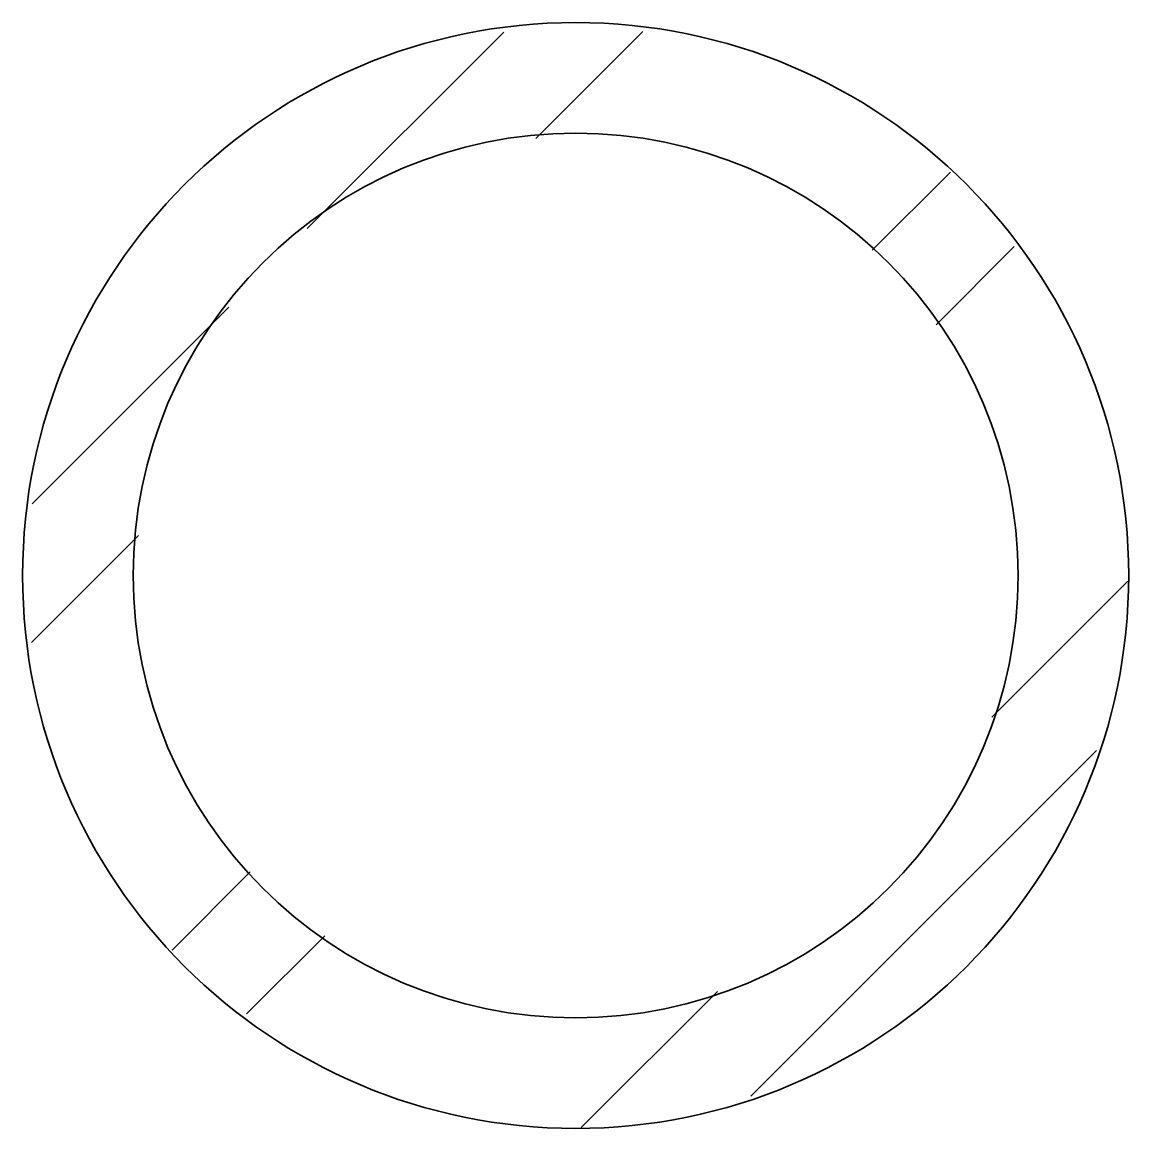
# Model space of a CAD drawing. Header units: metres. Extents: x -10 to 10.4, y -30 to -10.
import ezdxf

# ---------------------------------------------------------------- set-up
doc = ezdxf.new("R2010")
doc.units = ezdxf.units.M
doc.layers.add('A-DETL-GENF', color=92, linetype='Continuous', lineweight=18)

# ---------------------------------------------------------------- blocks, each defined once
blk = doc.blocks.new('45 Derako_bevestiging - d20-4995125-00_0 Basismaterialen')
at = {"layer": 'A-DETL-GENF', "lineweight": 13}
h = blk.add_hatch(dxfattribs=at)
h.set_pattern_fill('FP_42', color=256, style=0, pattern_type=2)
h.set_pattern_definition([(45, (9298.694, 1716.707), (-5.303301, 5.303301), []), (45, (9301.194, 1716.707), (-5.303301, 5.303301), [])])
h.paths.add_polyline_path([(0, -30), (2.588, -29.659), (5, -28.66), (7.071, -27.071), (8.66, -25), (9.659, -22.588), (10, -20), (9.659, -17.412), (8.66, -15), (7.071, -12.929), (5, -11.34), (2.588, -10.341), (0, -10), (-2.588, -10.341), (-5, -11.34), (-7.071, -12.929), (-8.66, -15), (-9.659, -17.412), (-10, -20), (-9.659, -22.588), (-8.66, -25), (-7.071, -27.071), (-5, -28.66), (-2.588, -29.659)])
h.paths.add_polyline_path([(0, -28), (-2.071, -27.727), (-4, -26.928), (-5.657, -25.657), (-6.928, -24), (-7.727, -22.071), (-8, -20), (-7.727, -17.929), (-6.928, -16), (-5.657, -14.343), (-4, -13.072), (-2.071, -12.273), (0, -12), (2.071, -12.273), (4, -13.072), (5.657, -14.343), (6.928, -16), (7.727, -17.929), (8, -20), (7.727, -22.071), (6.928, -24), (5.657, -25.657), (4, -26.928), (2.071, -27.727), (0.37, -27.951)])
at = {"layer": 'A-DETL-GENF', "lineweight": 35}
for radius, start, end in [(10, 90, 270), (10, 270, 90), (8, 90, 270), (8, 270, 90)]:
    blk.add_arc((0, -20), radius, start, end, dxfattribs=at)

msp = doc.modelspace()

# ---------------------------------------------------------------- block references
msp.add_blockref('45 Derako_bevestiging - d20-4995125-00_0 Basismaterialen', (0, 0))

doc.saveas('drawing.dxf')
